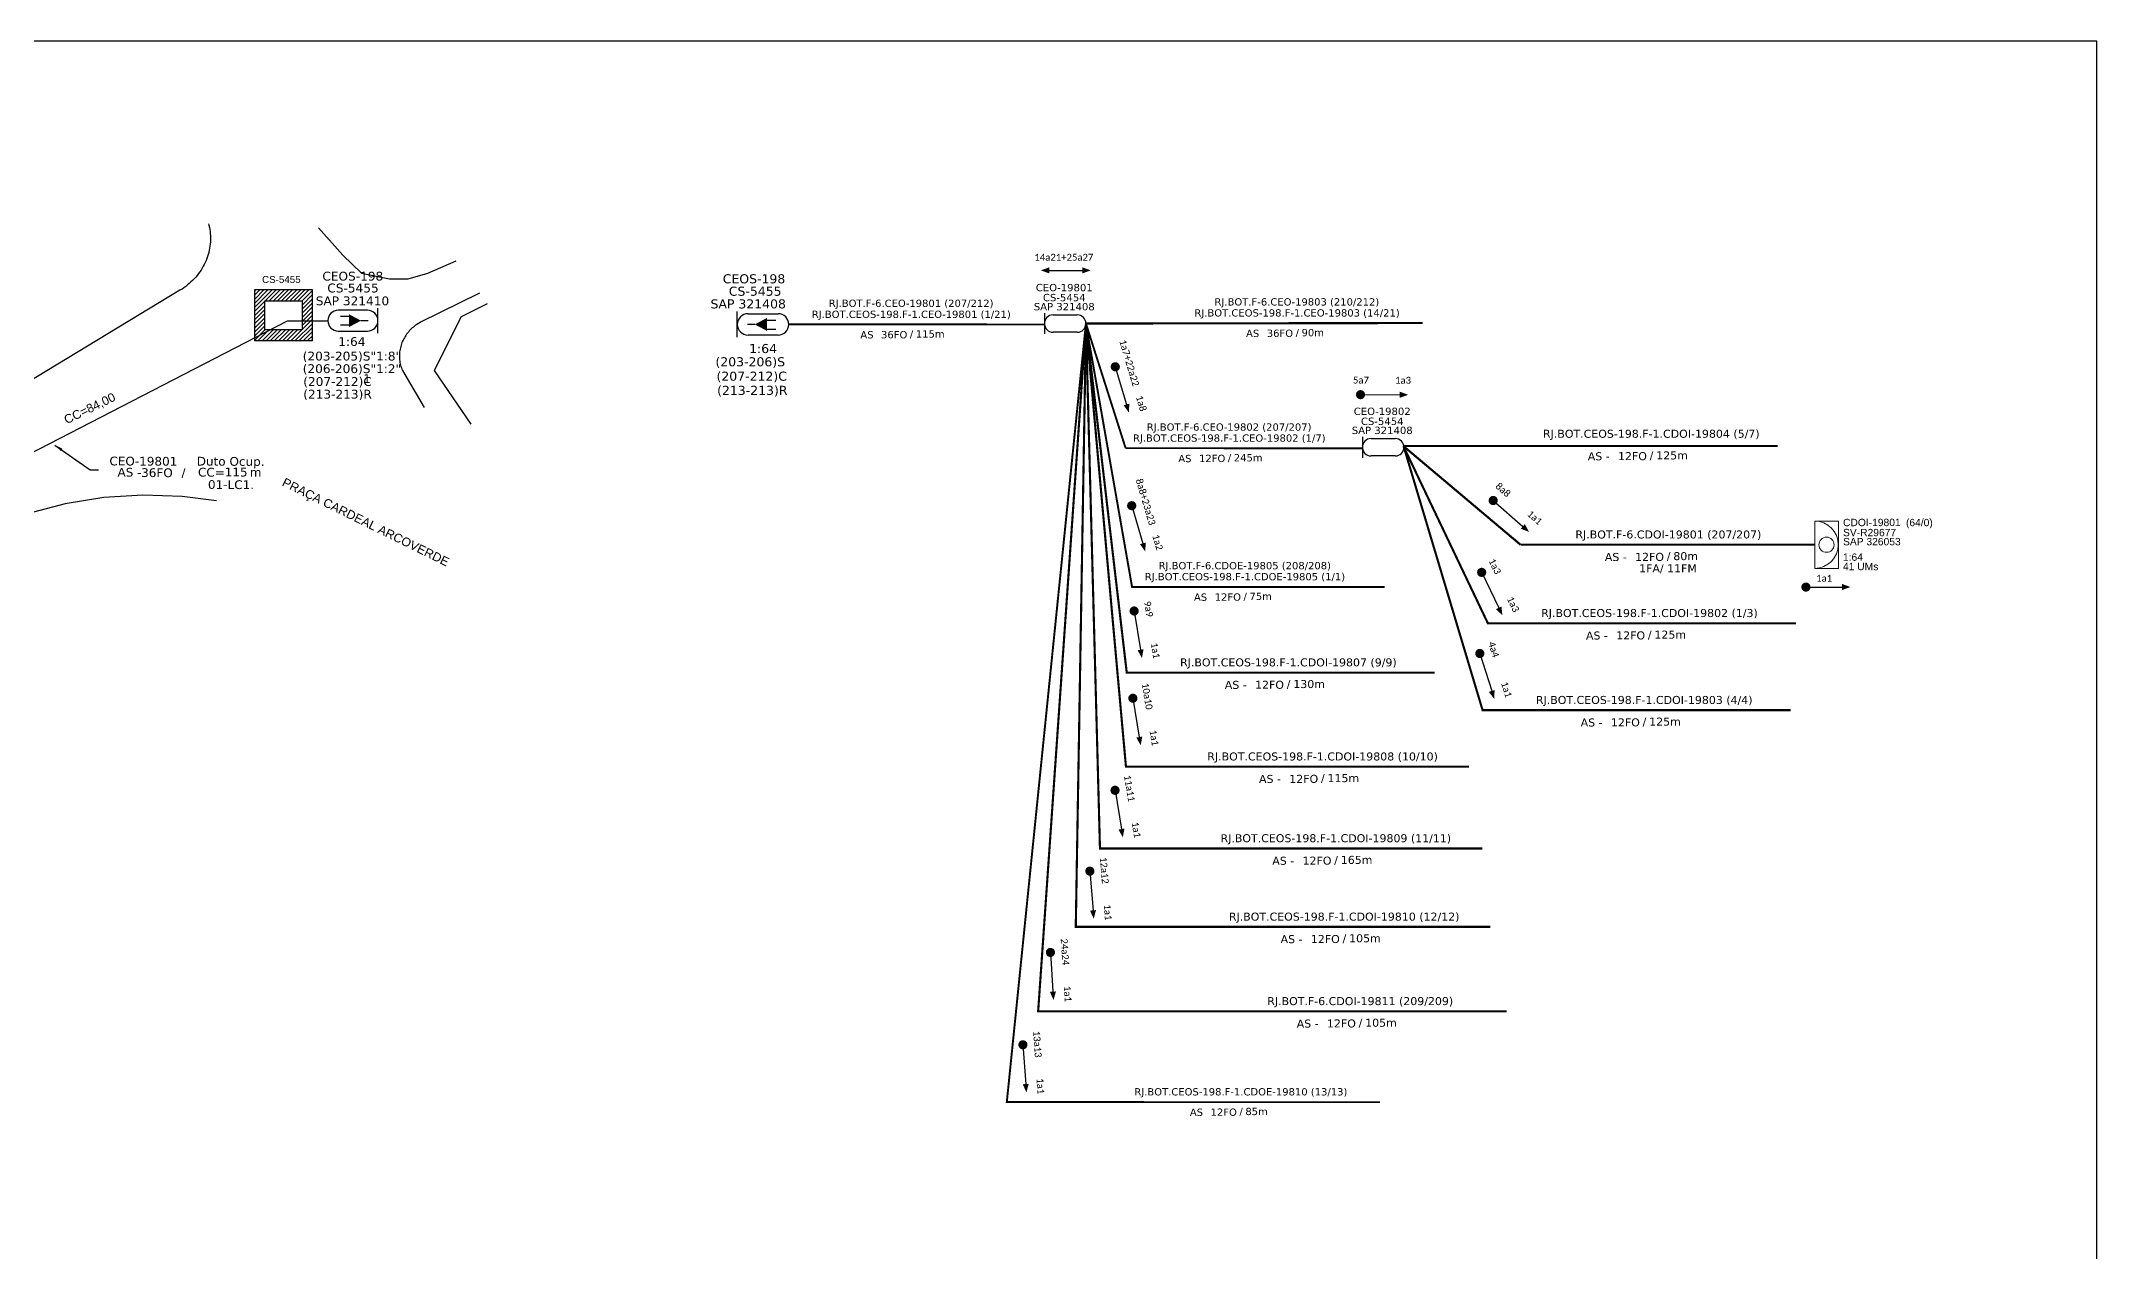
# Model space of a CAD drawing. Extents: x -4 to 837, y 1 to 595.
# Drawn here: x 342.7 to 837.2, y 304 to 595.3 of the extents above; entities that cross this region are included whole.
import ezdxf
from ezdxf.enums import TextEntityAlignment as Align

# ---------------------------------------------------------------- set-up
doc = ezdxf.new("R2010")
doc.units = 0
for name, color, linetype in [('10.0-Cartográfico', 4, 'Continuous'), ('10.1-Caixas Subterrâneas', 5, 'Continuous'), ('10.3-Nome das Ruas', 252, 'Continuous'), ('20.4-CEOS', 1, 'Continuous'), ('20.5-CEO', 1, 'Continuous'), ('CAP a instalar', 1, 'Continuous'), ('CD a instalar', 1, 'Continuous'), ('label_cabos', 7, 'Continuous'), ('SETA', 7, 'Continuous'), ('texto', 255, 'Continuous')]:
    doc.layers.add(name, color=color, linetype=linetype)
doc.layers.add('20.1-CDO_INTERIOR', color=1, linetype='Continuous', lineweight=0)
doc.layers.add('40.1-ETIQUETAS', color=1, linetype='Continuous', lineweight=20)
doc.styles.add('ARIAL', font='arial.ttf')
doc.styles.add('siredit', font='verdana.ttf')
doc.linetypes.add('FENCELINE1', pattern='A,0.25,-0.1,[133,ltypeshp.shx,S=0.1,R=0,X=-0.1,Y=0],-0.1,1', length=1.45)
doc.dimstyles.new('CC', dxfattribs={"dimtxt": 0.8, "dimasz": 2, "dimexe": 0.18, "dimexo": 0.0625, "dimgap": 0.09, "dimtad": 0, "dimdec": 0, "dimrnd": 1, "dimzin": 0, "dimdsep": 46, "dimtxsty": 'siredit', "dimblk": 'NONE', "dimcen": 0, "dimse1": 1, "dimse2": 1, "dimsd1": 1, "dimsd2": 1, "dimclrt": 7, "dimadec": 0, "dimazin": 0, "dimtfac": 1, "dimtdec": 0, "dimtofl": 0, "dimtmove": 0, "dimatfit": 3, "dimfxl": 0, "dimtolj": 1, "dimtzin": 0, "dimarcsym": 0})

# ---------------------------------------------------------------- blocks, each defined once
blk = doc.blocks.new('Inst CB DT OCUP CFOA-SM-AS-80-TS-36')
at = {"layer": 'label_cabos', "color": 0, "style": 'siredit'}
for tag, flags, p in [('ID_ATIVIDADE', 3, (1.31, 2.67)), ('FATOR', 1, (11.56, 2.55))]:
    blk.add_attdef(tag, text='', height=1, rotation=359.69, dxfattribs=dict(at, flags=flags)).set_placement(p, align=Align.MIDDLE_CENTER)
for tag, p in [('TIPO_CABO', (1.76, 0)), ('DESTINO_CABO', (3.13, 1.26)), ('CABO', (4.69, -0.05)), ('/', (7.71, -0.05)), ('LANCE', (10.91, 0)), ('TIPO_CABO', (13.11, 1.24)), ('UND', (15.96, 0)), ('FID', (13.15, -1.41))]:
    blk.add_attdef(tag, text='', height=1, rotation=359.69, dxfattribs=at).set_placement(p, align=Align.MIDDLE_CENTER)
blk.add_attdef('QTDE', (12.43, -0.47), '', height=1, rotation=359.69, dxfattribs=at)
blk = doc.blocks.new('_None')
blk = doc.blocks.new('*U97')
at = {"layer": '20.4-CEOS', "color": 7, "style": 'siredit'}
for tag, p in [('FIBRAS_SPLITTER', (0, 0)), ('FIBRAS_TOP_C', (0, -4.13)), ('RESERVA_FINAIS', (0, -5.46))]:
    blk.add_attdef(tag, p, '', height=1.01, dxfattribs=at)
for tag, p, flags in [('ID_ATIVIDADE', (0, -6.77), 3), ('QTDE', (0, -9.4), 1), ('FATOR', (0, -8.09), 1), ('FID', (0, -10.71), 1)]:
    blk.add_attdef(tag, p, '', height=1.01, dxfattribs=dict(at, flags=flags))
blk = doc.blocks.new('*U98')
at = {"layer": '20.4-CEOS', "color": 7, "style": 'siredit'}
blk.add_attdef('FIBRAS_SPLITTER', (0, 0), '', height=1.01, dxfattribs=at)
for tag, p, flags in [('ID_ATIVIDADE', (0, -1.48), 3), ('FATOR', (0, -2.79), 1), ('QTDE', (0, -4.11), 1), ('FID', (0, -5.42), 1)]:
    blk.add_attdef(tag, p, '', height=1.01, dxfattribs=dict(at, flags=flags))
blk = doc.blocks.new('*X84')
at = {"color": 0, "linetype": 'Continuous'}
for p, q in [((-1.25, 0.34099), (-0.49099, 1.1)), ((-1.25, 0.517767), (-0.667767, 1.1)), ((-1.25, 0.694544), (-0.844544, 1.1)), ((-1.25, 0.87132), (-1.02132, 1.1)), ((-1.25, 1.048097), (-1.198097, 1.1)), ((-0.789214, 0.625), (-0.314214, 1.1)), ((-0.612437, 0.625), (-0.137437, 1.1)), ((-0.43566, 0.625), (0.03934, 1.1)), ((-0.258883, 0.625), (0.216117, 1.1)), ((-0.082107, 0.625), (0.392893, 1.1)), ((0.09467, 0.625), (0.56967, 1.1)), ((0.271447, 0.625), (0.746447, 1.1)), ((0.448223, 0.625), (0.923223, 1.1)), ((0.625, 0.625), (1.1, 1.1)), ((0.801777, 0.625), (1.25, 1.073223)), ((0.8035, 0.449947), (1.25, 0.896447)), ((-1.25, 0.164214), (-0.8035, 0.610714)), ((-1.25, -0.012563), (-0.8035, 0.433937)), ((-1.25, -0.18934), (-0.8035, 0.25716)), ((-1.25, -0.366117), (-0.8035, 0.080383)), ((0.8035, 0.27317), (1.25, 0.71967)), ((0.8035, 0.096393), (1.25, 0.542893)), ((0.8035, -0.080383), (1.25, 0.366117)), ((0.8035, -0.25716), (1.25, 0.18934)), ((0.8035, -0.433937), (1.25, 0.012563)), ((-1.25, -0.542893), (-0.8035, -0.096393)), ((-1.25, -0.71967), (-0.8035, -0.27317)), ((-1.25, -0.896447), (-0.8035, -0.449947)), ((-1.25, -1.073223), (-0.801777, -0.625)), ((-1.1, -1.1), (-0.625, -0.625)), ((-0.923223, -1.1), (-0.448223, -0.625)), ((-0.746447, -1.1), (-0.271447, -0.625)), ((-0.56967, -1.1), (-0.09467, -0.625)), ((-0.392893, -1.1), (0.082107, -0.625)), ((-0.216117, -1.1), (0.258883, -0.625)), ((-0.03934, -1.1), (0.43566, -0.625)), ((0.137437, -1.1), (0.612437, -0.625)), ((0.314214, -1.1), (0.789214, -0.625)), ((0.49099, -1.1), (1.25, -0.34099)), ((0.667767, -1.1), (1.25, -0.517767)), ((0.8035, -0.610714), (1.25, -0.164214)), ((0.844544, -1.1), (1.25, -0.694544)), ((1.02132, -1.1), (1.25, -0.87132)), ((1.198097, -1.1), (1.25, -1.048097))]:
    blk.add_line(p, q, dxfattribs=at)
blk = doc.blocks.new('CEOS_RP_CT_DRT')
at = {"layer": '20.4-CEOS', "color": 0}
for p, q in [((-4.54, 1.19), (-1.19, 1.19)), ((-1.19, -1.19), (-4.54, -1.19))]:
    blk.add_line(p, q, dxfattribs=at)
for points in [[(-5.73, -1.43), (-5.73, 1.44)], [(-3.79, 0), (-4.59, 0)], [(-2.47, 0.48), (-1.45, 0.48)], [(-2.47, -0.52), (-1.45, -0.52)]]:
    blk.add_lwpolyline(points, dxfattribs=at)
blk.add_lwpolyline([(-3.79, 0, 0, 1.47, 0), (-2.41, 0, 1.47, 1.47, 0)], format="xyseb", dxfattribs=at)
for centre, start, end in [((-4.54, 0), 90, 270), ((-1.19, 0), 270, 90)]:
    blk.add_arc(centre, 1.19, start, end, dxfattribs=at)
at = {"layer": '20.4-CEOS', "color": 7, "style": 'siredit'}
for tag, p in [('Nº_DA_CEOS', (-2.86, 5.6)), ('LOCAL', (-2.86, 4.24)), ('SAP', (-2.86, 2.78)), ('RACIO_SPLITAGEM', (-2.86, -1.88)), ('FIBRAS_SPLITTER', (-2.86, -3.58)), ('RESERVA_FINAIS', (-2.86, -6.39)), ('FIBRAS_TOP_C', (-2.86, -5.08))]:
    blk.add_attdef(tag, text='', height=1.01, dxfattribs=at).set_placement(p, align=Align.TOP_CENTER)
blk = doc.blocks.new('SETA1')
at = {"const_width": 1.1}
blk.add_lwpolyline([(-5.28, 0, 1), (-4.18, 0, 1)], format="xyb", close=True, dxfattribs=at)
at = {"layer": 'SETA'}
blk.add_lwpolyline([(-4.73, 0), (4.73, 0)], dxfattribs=at)
blk.add_solid([(4.73, 0.73), (6.74, 0), (4.73, -0.73)], dxfattribs=at)
blk = doc.blocks.new('ETIQUETA_RS5F')
at = {"layer": '40.1-ETIQUETAS', "color": 0, "style": 'siredit'}
blk.add_text('/', height=1.5, dxfattribs=at).set_placement((1.58, -1.95), align=Align.MIDDLE_RIGHT)
for tag, p in [('ETIQUETA_R_PRIMARIA', (1.21, 4.1)), ('ETIQUETA_R_SECUNDARIA', (1.21, 2.1)), ('F_ATIVAS/F_MORTAS', (1.14, -4.24))]:
    blk.add_attdef(tag, text='', height=1.5, dxfattribs=at).set_placement(p, align=Align.MIDDLE_CENTER)
for tag, p in [('TIPO_CABO', (-6.58, -2.12)), ('CAP_CABO', (0.4, -2.09))]:
    blk.add_attdef(tag, text='', height=1.5, dxfattribs=at).set_placement(p, align=Align.MIDDLE_RIGHT)
blk.add_attdef('METROS', text='', height=1.5, dxfattribs=at).set_placement((2.14, -1.95), align=Align.MIDDLE_LEFT)
for tag, p in [('FUSÃO_1', (0.85, -8.39)), ('FUSÃO_2', (0.85, -10.6)), ('FUSÃO_3', (0.85, -12.93)), ('FUSÃO_4', (0.85, -15.14)), ('FUSÃO_5', (0.85, -17.16))]:
    blk.add_attdef(tag, text='', height=1.5, dxfattribs=at).set_placement(p, align=Align.CENTER)

msp = doc.modelspace()

# ---------------------------------------------------------------- linework, layer by layer
for p, q in [((837.17, 595.26), (-3.83, 595.26)), ((837.17, 1.26), (837.17, 595.26))]:
    msp.add_line(p, q)
at = {"color": 0, "linetype": 'Continuous'}
msp.add_line((396.52, 532.75, 0.42), (396.52, 532.75, 0.42), dxfattribs=at)
at = {"const_width": 1.1}
msp.add_lwpolyline([(766.64, 463.92, 1), (767.74, 463.92, 1)], format="xyb", close=True, dxfattribs=at)
at = {"layer": '10.0-Cartográfico'}
for points in [[(382.99, 551.29), (383.07, 550.96), (383.18, 550.46), (383.27, 549.96), (383.34, 549.46), (383.4, 548.96), (383.43, 548.45), (383.45, 547.95), (383.44, 547.44), (383.42, 546.94), (383.38, 546.43), (383.32, 545.93), (383.24, 545.42), (383.14, 544.93), (383.03, 544.43), (382.89, 543.94), (382.74, 543.45), (382.57, 542.96), (382.38, 542.48), (382.17, 542.01), (381.95, 541.54), (381.7, 541.08), (381.44, 540.63), (381.17, 540.18), (380.87, 539.74), (380.56, 539.32), (380.23, 538.9), (379.89, 538.49), (379.53, 538.09), (379.15, 537.7), (378.76, 537.32), (378.36, 536.96), (377.94, 536.6), (377.51, 536.26), (377.06, 535.94), (376.6, 535.62), (376.1, 535.31), (316.92, 499.5)], [(409.44, 550.33), (415.28, 543.73), (419.81, 539.43), (426.54, 538.06), (431.01, 538.11), (435.69, 539.41), (442.53, 542.43)], [(448.17, 534.6), (433.95, 527.61), (433.65, 527.44), (433.35, 527.27), (433.06, 527.08), (432.78, 526.89), (432.51, 526.68), (432.24, 526.47), (431.98, 526.25), (431.74, 526.02), (431.49, 525.78), (431.26, 525.53), (431.04, 525.28), (430.83, 525.02), (430.63, 524.76), (430.44, 524.48), (430.25, 524.21), (430.08, 523.92), (429.92, 523.63), (429.77, 523.34), (429.63, 523.04), (429.51, 522.74), (429.39, 522.43), (429.29, 522.12), (429.2, 521.8), (429.12, 521.49), (429.05, 521.17), (428.99, 520.85), (428.95, 520.52), (428.92, 520.2), (428.9, 519.87), (428.89, 519.55), (428.89, 519.22), (428.91, 518.9), (428.94, 518.57), (428.98, 518.25), (429.03, 517.93), (429.1, 517.61), (429.18, 517.29), (429.27, 516.98), (429.37, 516.67), (429.48, 516.36), (429.61, 516.05)], [(450, 532.06), (443.72, 528.95), (437.22, 516.03), (446.03, 503.13)], [(429.61, 516.05), (434.85, 507.11)], [(384.88, 484.68), (376.62, 485.74), (367.17, 486.05), (357.76, 485.45), (348.46, 483.92), (339.38, 481.52)]]:
    msp.add_lwpolyline(points, dxfattribs=at)
at = {"layer": '10.1-Caixas Subterrâneas', "color": 30}
for p, q in [((394.02, 535.41, 0.42), (394.02, 523.12, 0.42)), ((407.98, 535.41, 0.42), (394.02, 535.41, 0.42)), ((407.98, 523.12, 0.42), (407.98, 535.41, 0.42)), ((396.52, 525.78, 0.42), (396.52, 532.75, 0.42)), ((396.52, 532.75, 0.42), (405.49, 532.75, 0.42)), ((405.49, 532.75, 0.42), (405.49, 525.78, 0.42)), ((405.49, 525.78, 0.42), (396.52, 525.78, 0.42)), ((407.98, 523.12, 0.42), (394.02, 523.12, 0.42))]:
    msp.add_line(p, q, dxfattribs=at)
at = {"layer": '20.1-CDO_INTERIOR', "lineweight": 18}
msp.add_lwpolyline([(774.99, 468.43), (774.99, 479.8), (769.3, 479.8), (769.3, 468.43)], close=True, dxfattribs=at)
msp.add_circle((772.15, 474.11), 1.82, dxfattribs=at)
msp.add_arc((769.3, 474.11), 5.68, 270, 90, dxfattribs=at)
at = {"layer": '20.4-CEOS', "color": 7}
for p, q in [((421.22, 530.52), (414.19, 530.52)), ((414.19, 525.5), (421.22, 525.5))]:
    msp.add_line(p, q, dxfattribs=at)
msp.add_lwpolyline([(419.65, 528.01, 0, 3.1, 0), (416.74, 528.01, 3.1, 3.1, 0)], format="xyseb", dxfattribs=at)
for points in [[(423.73, 524.98), (423.73, 531.03)], [(416.87, 529), (414.74, 529)], [(416.87, 526.92), (414.74, 526.92)], [(419.65, 528.01), (421.34, 528.01)]]:
    msp.add_lwpolyline(points, dxfattribs=at)
for centre, start, end in [((414.19, 528.01), 90, 270), ((421.22, 528.01), 270, 90)]:
    msp.add_arc(centre, 2.51, start, end, dxfattribs=at)
at = {"layer": '20.5-CEO', "color": 7}
for p, q in [((586.1, 529.4), (591.93, 529.4)), ((591.93, 525.24), (586.1, 525.24))]:
    msp.add_line(p, q, dxfattribs=at)
at = {"layer": '20.5-CEO', "color": 5}
for p, q in [((662.58, 499.64), (668.42, 499.64)), ((668.42, 495.48), (662.58, 495.48))]:
    msp.add_line(p, q, dxfattribs=at)
at = {"layer": '20.5-CEO', "color": 7}
msp.add_lwpolyline([(584.01, 529.83), (584.01, 524.81)], dxfattribs=at)
at = {"layer": '20.5-CEO', "color": 5}
msp.add_lwpolyline([(660.5, 500.07), (660.5, 495.05)], dxfattribs=at)
at = {"layer": '20.5-CEO', "color": 7}
for centre, start, end in [((586.1, 527.32), 90, 270), ((591.93, 527.32), 270, 90)]:
    msp.add_arc(centre, 2.08, start, end, dxfattribs=at)
at = {"layer": '20.5-CEO', "color": 5}
for centre, start, end in [((662.58, 497.56), 90, 270), ((668.42, 497.56), 270, 90)]:
    msp.add_arc(centre, 2.08, start, end, dxfattribs=at)
at = {"layer": 'CAP a instalar', "color": 7, "ltscale": 5}
for p, q in [((305.59, 478.29), (401.95, 527.98)), ((401.95, 527.98), (411.68, 528))]:
    msp.add_line(p, q, dxfattribs=at)
at = {"layer": 'CAP a instalar', "color": 7, "linetype": 'FENCELINE1', "ltscale": 7, "const_width": 0.467}
for points in [[(522.55, 527.11), (584.03, 527.09)], [(594.01, 527.32), (574.98, 340.03), (664.73, 340.01)], [(594.01, 527.32), (603.56, 497.34)], [(594.02, 527.23), (605.11, 463.95), (665.83, 463.93)], [(603.56, 497.34), (660.51, 497.32)]]:
    msp.add_lwpolyline(points, dxfattribs=at)
at = {"layer": 'CD a instalar', "color": 7, "linetype": 'FENCELINE1', "ltscale": 7}
msp.add_lwpolyline([(594.02, 527.2, 0.513, 0.513, 0), (582.52, 361.86, 0.513, 0.513, 0), (695.19, 361.87, 0.513, 0.513, 0)], format="xyseb", dxfattribs=at)
at = {"layer": 'CD a instalar', "color": 8, "linetype": 'FENCELINE1', "ltscale": 7}
for points in [[(594.02, 527.2, 0.513, 0.513, 0), (591.57, 382.18, 0.513, 0.513, 0), (691.32, 382.18, 0.513, 0.513, 0)], [(594.01, 527.32, 0.513, 0.513, 0), (603.83, 443.34, 0.513, 0.513, 0), (677.91, 443.35, 0.513, 0.513, 0)], [(594.01, 527.32, 0.513, 0.513, 0), (603.64, 420.71, 0.513, 0.513, 0), (686.13, 420.72, 0.513, 0.513, 0)], [(594.01, 527.32, 0.513, 0.513, 0), (597.39, 401.04, 0.513, 0.513, 0), (689.32, 401.04, 0.513, 0.513, 0)], [(670.36, 497.85, 0.513, 0.513, 0), (690.69, 455.21, 0.513, 0.513, 0), (764.76, 455.22, 0.513, 0.513, 0)], [(670.4, 497.86, 0.513, 0.513, 0), (689.42, 434.3, 0.513, 0.513, 0), (763.5, 434.3, 0.513, 0.513, 0)]]:
    msp.add_lwpolyline(points, format="xyseb", dxfattribs=at)
at = {"layer": 'CD a instalar', "color": 7, "linetype": 'FENCELINE1', "ltscale": 7, "const_width": 0.513}
msp.add_lwpolyline([(594.01, 527.32), (675, 527.44)], dxfattribs=at)
at = {"layer": 'CD a instalar', "linetype": 'FENCELINE1', "ltscale": 7, "const_width": 0.513}
for points in [[(698.54, 474.11), (670.36, 497.85)], [(698.54, 474.11), (769.3, 474.11)]]:
    msp.add_lwpolyline(points, dxfattribs=at)
at = {"layer": 'CD a instalar', "color": 8, "linetype": 'FENCELINE1', "ltscale": 7, "const_width": 0.513}
msp.add_lwpolyline([(670.4, 497.86), (760.42, 497.86)], dxfattribs=at)
at = {"layer": 'SETA'}
for points in [[(584.44, 540.09), (593.89, 540.09)], [(767.19, 463.92), (776.64, 463.92)]]:
    msp.add_lwpolyline(points, dxfattribs=at)
for points in [[(585.2, 540.84), (583.18, 540.1), (585.2, 539.37)], [(593.14, 540.84), (595.15, 540.1), (593.14, 539.37)], [(775.88, 464.67), (777.9, 463.94), (775.88, 463.21)]]:
    msp.add_solid(points, dxfattribs=at)

# ---------------------------------------------------------------- block references
at = {"layer": '10.1-Caixas Subterrâneas', "color": 30, "xscale": 5.582516547890439, "yscale": 5.582516547890439, "zscale": 11.16503309578088, "rotation": 180.000000000063}
msp.add_blockref('*X84', (401, 529.26, 0.42), dxfattribs=at)
at = {"layer": '20.4-CEOS', "color": 7}
ref = msp.add_blockref('CEOS_RP_CT_DRT', (522.55, 527.11), dxfattribs=dict(at, xscale=2.161665797233582, yscale=2.161665797233582, zscale=2.161665791999999))
ref.add_attrib('Nº_DA_CEOS', 'CEOS-198', dxfattribs={"color": 7, "height": 2.183, "style": 'siredit'}).set_placement((514.18, 539.17), align=Align.TOP_CENTER)
ref.add_attrib('LOCAL', 'CS-5455', dxfattribs={"color": 7, "height": 2.183, "style": 'siredit'}).set_placement((514.46, 536.19), align=Align.TOP_CENTER)
ref.add_attrib('SAP', '   SAP 321408', dxfattribs={"color": 7, "height": 2.1826, "style": 'siredit'}).set_placement((511.36, 533.14), align=Align.TOP_CENTER)
ref.add_attrib('RACIO_SPLITAGEM', '1:64', dxfattribs={"color": 7, "height": 2.183, "style": 'siredit'}).set_placement((516.36, 522.4), align=Align.TOP_CENTER)
ref.add_attrib('FIBRAS_SPLITTER', '    (203-206)S', dxfattribs={"color": 7, "height": 2.1826, "style": 'siredit'}).set_placement((511.37, 519.21), align=Align.TOP_CENTER)
ref.add_attrib('FIBRAS_TOP_C', '   (207-212)C', dxfattribs={"color": 7, "height": 2.1826, "style": 'siredit'}).set_placement((512.2, 515.75), align=Align.TOP_CENTER)
ref.add_attrib('RESERVA_FINAIS', '   (213-213)R', dxfattribs={"color": 7, "height": 2.1826, "style": 'siredit'}).set_placement((512.34, 512.34), align=Align.TOP_CENTER)
at = {"layer": '20.4-CEOS', "color": 0, "lineweight": 0}
ref = msp.add_blockref('*U97', (426.78, 518.43), dxfattribs=dict(at, xscale=-2.10435306654141, yscale=2.10435306654141, zscale=2.10435306654141))
ref.add_attrib('FIBRAS_SPLITTER', '(203-205)S"1:8"', (405.63, 518.43), dxfattribs={"color": 7, "height": 2.1247, "style": 'siredit'})
ref.add_attrib('FIBRAS_TOP_C', '(207-212)C', (405.76, 512.31), dxfattribs={"color": 7, "height": 2.125, "style": 'siredit'})
ref.add_attrib('RESERVA_FINAIS', '(213-213)R', (405.76, 509.27), dxfattribs={"color": 7, "height": 2.125, "style": 'siredit'})
ref = msp.add_blockref('*U98', (426.78, 515.4), dxfattribs=dict(at, xscale=-2.10435306654141, yscale=2.10435306654141, zscale=2.10435306654141))
ref.add_attrib('FIBRAS_SPLITTER', '(206-206)S"1:2"', (405.63, 515.4), dxfattribs={"color": 7, "height": 2.1247, "style": 'siredit'})
at = {"layer": '40.1-ETIQUETAS', "color": 7}
ref = msp.add_blockref('ETIQUETA_RS5F', (550.63, 527.09), dxfattribs=dict(at, xscale=1.166399984999771, yscale=1.166399984999771, zscale=1.166399984999771))
ref.add_attrib('ETIQUETA_R_PRIMARIA', 'RJ.BOT.F-6.CEO-19801 (207/212)', dxfattribs={"color": 0, "height": 1.7496, "style": 'siredit'}).set_placement((551.97, 532.19), align=Align.MIDDLE_CENTER)
ref.add_attrib('ETIQUETA_R_SECUNDARIA', 'RJ.BOT.CEOS-198.F-1.CEO-19801 (1/21)', dxfattribs={"color": 0, "height": 1.7496, "style": 'siredit'}).set_placement((552.01, 529.54), align=Align.MIDDLE_CENTER)
ref.add_attrib('TIPO_CABO', 'AS', dxfattribs={"color": 0, "height": 1.75, "style": 'siredit'}).set_placement((542.92, 524.62), align=Align.MIDDLE_RIGHT)
ref.add_attrib('CAP_CABO', '36FO', dxfattribs={"color": 0, "height": 1.75, "style": 'siredit'}).set_placement((551.06, 524.64), align=Align.MIDDLE_RIGHT)
ref.add_attrib('METROS', '115m', dxfattribs={"color": 0, "height": 1.75, "style": 'siredit'}).set_placement((553.1, 524.81), align=Align.MIDDLE_LEFT)
ref = msp.add_blockref('ETIQUETA_RS5F', (643.41, 527.42), dxfattribs=dict(at, xscale=1.166399984999771, yscale=1.166399984999771, zscale=1.166399984999771))
ref.add_attrib('ETIQUETA_R_PRIMARIA', 'RJ.BOT.F-6.CEO-19803 (210/212)', dxfattribs={"color": 0, "height": 1.7496, "style": 'siredit'}).set_placement((644.75, 532.53), align=Align.MIDDLE_CENTER)
ref.add_attrib('ETIQUETA_R_SECUNDARIA', 'RJ.BOT.CEOS-198.F-1.CEO-19803 (14/21)', dxfattribs={"color": 0, "height": 1.7496, "style": 'siredit'}).set_placement((644.79, 529.88), align=Align.MIDDLE_CENTER)
ref.add_attrib('TIPO_CABO', 'AS', dxfattribs={"color": 0, "height": 1.75, "style": 'siredit'}).set_placement((635.69, 524.95), align=Align.MIDDLE_RIGHT)
ref.add_attrib('CAP_CABO', '36FO', dxfattribs={"color": 0, "height": 1.75, "style": 'siredit'}).set_placement((643.84, 524.98), align=Align.MIDDLE_RIGHT)
ref.add_attrib('METROS', '90m', dxfattribs={"color": 0, "height": 1.75, "style": 'siredit'}).set_placement((645.87, 525.14), align=Align.MIDDLE_LEFT)
ref = msp.add_blockref('ETIQUETA_RS5F', (627.11, 497.32), dxfattribs=dict(at, xscale=1.166399984999771, yscale=1.166399984999771, zscale=1.166399984999771))
ref.add_attrib('ETIQUETA_R_PRIMARIA', 'RJ.BOT.F-6.CEO-19802 (207/207)', dxfattribs={"color": 0, "height": 1.7496, "style": 'siredit'}).set_placement((628.45, 502.42), align=Align.MIDDLE_CENTER)
ref.add_attrib('ETIQUETA_R_SECUNDARIA', 'RJ.BOT.CEOS-198.F-1.CEO-19802 (1/7)', dxfattribs={"color": 0, "height": 1.7496, "style": 'siredit'}).set_placement((628.49, 499.77), align=Align.MIDDLE_CENTER)
ref.add_attrib('TIPO_CABO', 'AS', dxfattribs={"color": 0, "height": 1.75, "style": 'siredit'}).set_placement((619.4, 494.85), align=Align.MIDDLE_RIGHT)
ref.add_attrib('CAP_CABO', '12FO', dxfattribs={"color": 0, "height": 1.75, "style": 'siredit'}).set_placement((627.54, 494.88), align=Align.MIDDLE_RIGHT)
ref.add_attrib('METROS', '245m', dxfattribs={"color": 0, "height": 1.75, "style": 'siredit'}).set_placement((629.58, 495.04), align=Align.MIDDLE_LEFT)
ref = msp.add_blockref('ETIQUETA_RS5F', (630.88, 463.97), dxfattribs=dict(at, xscale=1.16639998500068, yscale=1.16639998500068, zscale=1.16639998500068))
ref.add_attrib('ETIQUETA_R_PRIMARIA', 'RJ.BOT.F-6.CDOE-19805 (208/208)', dxfattribs={"color": 0, "height": 1.7496, "style": 'siredit'}).set_placement((632.22, 469.08), align=Align.MIDDLE_CENTER)
ref.add_attrib('ETIQUETA_R_SECUNDARIA', 'RJ.BOT.CEOS-198.F-1.CDOE-19805 (1/1)', dxfattribs={"color": 0, "height": 1.7496, "style": 'siredit'}).set_placement((632.26, 466.43), align=Align.MIDDLE_CENTER)
ref.add_attrib('TIPO_CABO', 'AS', dxfattribs={"color": 0, "height": 1.75, "style": 'siredit'}).set_placement((623.16, 461.51), align=Align.MIDDLE_RIGHT)
ref.add_attrib('CAP_CABO', '12FO', dxfattribs={"color": 0, "height": 1.75, "style": 'siredit'}).set_placement((631.31, 461.53), align=Align.MIDDLE_RIGHT)
ref.add_attrib('METROS', '75m', dxfattribs={"color": 0, "height": 1.75, "style": 'siredit'}).set_placement((633.34, 461.7), align=Align.MIDDLE_LEFT)
ref = msp.add_blockref('ETIQUETA_RS5F', (629.89, 340.06), dxfattribs=dict(at, xscale=1.16639998500068, yscale=1.16639998500068, zscale=1.16639998500068))
ref.add_attrib('ETIQUETA_R_SECUNDARIA', 'RJ.BOT.CEOS-198.F-1.CDOE-19810 (13/13)', dxfattribs={"color": 0, "height": 1.7496, "style": 'siredit'}).set_placement((631.27, 342.51), align=Align.MIDDLE_CENTER)
ref.add_attrib('TIPO_CABO', 'AS', dxfattribs={"color": 0, "height": 1.75, "style": 'siredit'}).set_placement((622.18, 337.59), align=Align.MIDDLE_RIGHT)
ref.add_attrib('CAP_CABO', '12FO', dxfattribs={"color": 0, "height": 1.75, "style": 'siredit'}).set_placement((630.32, 337.61), align=Align.MIDDLE_RIGHT)
ref.add_attrib('METROS', '85m', dxfattribs={"color": 0, "height": 1.75, "style": 'siredit'}).set_placement((632.36, 337.78), align=Align.MIDDLE_LEFT)
at = {"layer": 'CD a instalar', "color": 8}
ref = msp.add_blockref('ETIQUETA_RS5F', (728.47, 498.11), dxfattribs=dict(at, xscale=1.283039985050891, yscale=1.283039985050891, zscale=1.283039985050891))
ref.add_attrib('ETIQUETA_R_PRIMARIA', 'RJ.BOT.CEOS-198.F-1.CDOI-19804 (5/7)', dxfattribs={"layer": '40.1-ETIQUETAS', "color": 0, "height": 1.9246, "style": 'siredit'}).set_placement((729.99, 500.81), align=Align.MIDDLE_CENTER)
ref.add_attrib('TIPO_CABO', 'AS -', dxfattribs={"layer": '40.1-ETIQUETAS', "color": 0, "height": 1.925, "style": 'siredit'}).set_placement((719.99, 495.39), align=Align.MIDDLE_RIGHT)
ref.add_attrib('CAP_CABO', '12FO', dxfattribs={"layer": '40.1-ETIQUETAS', "color": 0, "height": 1.925, "style": 'siredit'}).set_placement((728.94, 495.42), align=Align.MIDDLE_RIGHT)
ref.add_attrib('METROS', '125m', dxfattribs={"layer": '40.1-ETIQUETAS', "color": 0, "height": 1.925, "style": 'siredit'}).set_placement((731.18, 495.6), align=Align.MIDDLE_LEFT)
at = {"layer": 'CD a instalar'}
ref = msp.add_blockref('ETIQUETA_RS5F', (732.58, 473.88), dxfattribs=dict(at, xscale=1.283039985050891, yscale=1.283039985050891, zscale=1.283039985050891))
ref.add_attrib('ETIQUETA_R_PRIMARIA', 'RJ.BOT.F-6.CDOI-19801 (207/207)', dxfattribs={"layer": '40.1-ETIQUETAS', "color": 0, "height": 1.9246, "style": 'siredit'}).set_placement((734.1, 476.58), align=Align.MIDDLE_CENTER)
ref.add_attrib('TIPO_CABO', 'AS -', dxfattribs={"layer": '40.1-ETIQUETAS', "color": 0, "height": 1.925, "style": 'siredit'}).set_placement((724.09, 471.17), align=Align.MIDDLE_RIGHT)
ref.add_attrib('CAP_CABO', '12FO', dxfattribs={"layer": '40.1-ETIQUETAS', "color": 0, "height": 1.925, "style": 'siredit'}).set_placement((733.05, 471.19), align=Align.MIDDLE_RIGHT)
ref.add_attrib('METROS', '80m', dxfattribs={"layer": '40.1-ETIQUETAS', "color": 0, "height": 1.925, "style": 'siredit'}).set_placement((735.29, 471.37), align=Align.MIDDLE_LEFT)
ref.add_attrib('F_ATIVAS/F_MORTAS', '1FA/ 11FM', dxfattribs={"layer": '40.1-ETIQUETAS', "color": 0, "height": 1.925, "style": 'siredit'}).set_placement((734.01, 468.43), align=Align.MIDDLE_CENTER)
at = {"layer": 'CD a instalar', "color": 8}
ref = msp.add_blockref('ETIQUETA_RS5F', (728.04, 454.98), dxfattribs=dict(at, xscale=1.283039985050891, yscale=1.283039985050891, zscale=1.283039985050891))
ref.add_attrib('ETIQUETA_R_PRIMARIA', 'RJ.BOT.CEOS-198.F-1.CDOI-19802 (1/3)', dxfattribs={"layer": '40.1-ETIQUETAS', "color": 0, "height": 1.9246, "style": 'siredit'}).set_placement((729.55, 457.68), align=Align.MIDDLE_CENTER)
ref.add_attrib('TIPO_CABO', 'AS -', dxfattribs={"layer": '40.1-ETIQUETAS', "color": 0, "height": 1.925, "style": 'siredit'}).set_placement((719.55, 452.27), align=Align.MIDDLE_RIGHT)
ref.add_attrib('CAP_CABO', '12FO', dxfattribs={"layer": '40.1-ETIQUETAS', "color": 0, "height": 1.925, "style": 'siredit'}).set_placement((728.51, 452.3), align=Align.MIDDLE_RIGHT)
ref.add_attrib('METROS', '125m', dxfattribs={"layer": '40.1-ETIQUETAS', "color": 0, "height": 1.925, "style": 'siredit'}).set_placement((730.74, 452.48), align=Align.MIDDLE_LEFT)
ref = msp.add_blockref('ETIQUETA_RS5F', (641.18, 443.11), dxfattribs=dict(at, xscale=1.283039985050891, yscale=1.283039985050891, zscale=1.283039985050891))
ref.add_attrib('ETIQUETA_R_PRIMARIA', 'RJ.BOT.CEOS-198.F-1.CDOI-19807 (9/9)', dxfattribs={"layer": '40.1-ETIQUETAS', "color": 0, "height": 1.9246, "style": 'siredit'}).set_placement((642.7, 445.81), align=Align.MIDDLE_CENTER)
ref.add_attrib('TIPO_CABO', 'AS -', dxfattribs={"layer": '40.1-ETIQUETAS', "color": 0, "height": 1.925, "style": 'siredit'}).set_placement((632.69, 440.4), align=Align.MIDDLE_RIGHT)
ref.add_attrib('CAP_CABO', '12FO', dxfattribs={"layer": '40.1-ETIQUETAS', "color": 0, "height": 1.925, "style": 'siredit'}).set_placement((641.65, 440.43), align=Align.MIDDLE_RIGHT)
ref.add_attrib('METROS', '130m', dxfattribs={"layer": '40.1-ETIQUETAS', "color": 0, "height": 1.925, "style": 'siredit'}).set_placement((643.89, 440.6), align=Align.MIDDLE_LEFT)
ref = msp.add_blockref('ETIQUETA_RS5F', (726.77, 434.07), dxfattribs=dict(at, xscale=1.283039985050891, yscale=1.283039985050891, zscale=1.283039985050891))
ref.add_attrib('ETIQUETA_R_PRIMARIA', 'RJ.BOT.CEOS-198.F-1.CDOI-19803 (4/4)', dxfattribs={"layer": '40.1-ETIQUETAS', "color": 0, "height": 1.9246, "style": 'siredit'}).set_placement((728.29, 436.77), align=Align.MIDDLE_CENTER)
ref.add_attrib('TIPO_CABO', 'AS -', dxfattribs={"layer": '40.1-ETIQUETAS', "color": 0, "height": 1.925, "style": 'siredit'}).set_placement((718.28, 431.35), align=Align.MIDDLE_RIGHT)
ref.add_attrib('CAP_CABO', '12FO', dxfattribs={"layer": '40.1-ETIQUETAS', "color": 0, "height": 1.925, "style": 'siredit'}).set_placement((727.24, 431.38), align=Align.MIDDLE_RIGHT)
ref.add_attrib('METROS', '125m', dxfattribs={"layer": '40.1-ETIQUETAS', "color": 0, "height": 1.925, "style": 'siredit'}).set_placement((729.48, 431.56), align=Align.MIDDLE_LEFT)
ref = msp.add_blockref('ETIQUETA_RS5F', (649.41, 420.48), dxfattribs=dict(at, xscale=1.283039985050891, yscale=1.283039985050891, zscale=1.283039985050891))
ref.add_attrib('ETIQUETA_R_PRIMARIA', 'RJ.BOT.CEOS-198.F-1.CDOI-19808 (10/10)', dxfattribs={"layer": '40.1-ETIQUETAS', "color": 0, "height": 1.9246, "style": 'siredit'}).set_placement((650.93, 423.18), align=Align.MIDDLE_CENTER)
ref.add_attrib('TIPO_CABO', 'AS -', dxfattribs={"layer": '40.1-ETIQUETAS', "color": 0, "height": 1.925, "style": 'siredit'}).set_placement((640.92, 417.77), align=Align.MIDDLE_RIGHT)
ref.add_attrib('CAP_CABO', '12FO', dxfattribs={"layer": '40.1-ETIQUETAS', "color": 0, "height": 1.925, "style": 'siredit'}).set_placement((649.88, 417.79), align=Align.MIDDLE_RIGHT)
ref.add_attrib('METROS', '115m', dxfattribs={"layer": '40.1-ETIQUETAS', "color": 0, "height": 1.925, "style": 'siredit'}).set_placement((652.12, 417.97), align=Align.MIDDLE_LEFT)
ref = msp.add_blockref('ETIQUETA_RS5F', (652.6, 400.81), dxfattribs=dict(at, xscale=1.283039985050891, yscale=1.283039985050891, zscale=1.283039985050891))
ref.add_attrib('ETIQUETA_R_PRIMARIA', 'RJ.BOT.CEOS-198.F-1.CDOI-19809 (11/11)', dxfattribs={"layer": '40.1-ETIQUETAS', "color": 0, "height": 1.9246, "style": 'siredit'}).set_placement((654.11, 403.51), align=Align.MIDDLE_CENTER)
ref.add_attrib('TIPO_CABO', 'AS -', dxfattribs={"layer": '40.1-ETIQUETAS', "color": 0, "height": 1.925, "style": 'siredit'}).set_placement((644.11, 398.09), align=Align.MIDDLE_RIGHT)
ref.add_attrib('CAP_CABO', '12FO', dxfattribs={"layer": '40.1-ETIQUETAS', "color": 0, "height": 1.925, "style": 'siredit'}).set_placement((653.07, 398.12), align=Align.MIDDLE_RIGHT)
ref.add_attrib('METROS', '165m', dxfattribs={"layer": '40.1-ETIQUETAS', "color": 0, "height": 1.925, "style": 'siredit'}).set_placement((655.31, 398.3), align=Align.MIDDLE_LEFT)
ref = msp.add_blockref('ETIQUETA_RS5F', (654.6, 381.95), dxfattribs=dict(at, xscale=1.283039985050891, yscale=1.283039985050891, zscale=1.283039985050891))
ref.add_attrib('ETIQUETA_R_PRIMARIA', 'RJ.BOT.CEOS-198.F-1.CDOI-19810 (12/12)', dxfattribs={"layer": '40.1-ETIQUETAS', "color": 0, "height": 1.9246, "style": 'siredit'}).set_placement((656.12, 384.65), align=Align.MIDDLE_CENTER)
ref.add_attrib('TIPO_CABO', 'AS -', dxfattribs={"layer": '40.1-ETIQUETAS', "color": 0, "height": 1.925, "style": 'siredit'}).set_placement((646.11, 379.23), align=Align.MIDDLE_RIGHT)
ref.add_attrib('CAP_CABO', '12FO', dxfattribs={"layer": '40.1-ETIQUETAS', "color": 0, "height": 1.925, "style": 'siredit'}).set_placement((655.07, 379.26), align=Align.MIDDLE_RIGHT)
ref.add_attrib('METROS', '105m', dxfattribs={"layer": '40.1-ETIQUETAS', "color": 0, "height": 1.925, "style": 'siredit'}).set_placement((657.31, 379.44), align=Align.MIDDLE_LEFT)
at = {"layer": 'CD a instalar', "color": 7}
ref = msp.add_blockref('ETIQUETA_RS5F', (658.47, 361.63), dxfattribs=dict(at, xscale=1.283039985050891, yscale=1.283039985050891, zscale=1.283039985050891))
ref.add_attrib('ETIQUETA_R_PRIMARIA', 'RJ.BOT.F-6.CDOI-19811 (209/209)', dxfattribs={"layer": '40.1-ETIQUETAS', "color": 0, "height": 1.9246, "style": 'siredit'}).set_placement((659.98, 364.33), align=Align.MIDDLE_CENTER)
ref.add_attrib('TIPO_CABO', 'AS -', dxfattribs={"layer": '40.1-ETIQUETAS', "color": 0, "height": 1.925, "style": 'siredit'}).set_placement((649.98, 358.92), align=Align.MIDDLE_RIGHT)
ref.add_attrib('CAP_CABO', '12FO', dxfattribs={"layer": '40.1-ETIQUETAS', "color": 0, "height": 1.925, "style": 'siredit'}).set_placement((658.94, 358.95), align=Align.MIDDLE_RIGHT)
ref.add_attrib('METROS', '105m', dxfattribs={"layer": '40.1-ETIQUETAS', "color": 0, "height": 1.925, "style": 'siredit'}).set_placement((661.17, 359.13), align=Align.MIDDLE_LEFT)
at = {"layer": 'label_cabos', "color": 0, "lineweight": 0}
ref = msp.add_blockref('Inst CB DT OCUP CFOA-SM-AS-80-TS-36', (360.72, 491.55), dxfattribs=dict(at, xscale=2.10435306654141, yscale=2.10435306654141, zscale=2.10435306654141))
ref.add_attrib('DESTINO_CABO', 'CEO-19801', dxfattribs={"color": 0, "height": 2.104, "rotation": 359.69, "style": 'siredit'}).set_placement((367.31, 494.21), align=Align.MIDDLE_CENTER)
ref.add_attrib('CABO', '36FO', dxfattribs={"color": 0, "height": 2.104, "rotation": 359.69, "style": 'siredit'}).set_placement((370.58, 491.44), align=Align.MIDDLE_CENTER)
ref.add_attrib('TIPO_CABO', 'Duto Ocup.', dxfattribs={"color": 0, "height": 2.104, "rotation": 359.69, "style": 'siredit'}).set_placement((388.3, 494.17), align=Align.MIDDLE_CENTER)
ref.add_attrib('/', '/', dxfattribs={"color": 0, "height": 2.1, "rotation": 359.69, "style": 'siredit'}).set_placement((376.95, 491.44), align=Align.MIDDLE_CENTER)
ref.add_attrib('TIPO_CABO', 'AS - ', dxfattribs={"color": 0, "height": 2.104, "rotation": 359.69, "style": 'siredit'}).set_placement((364.43, 491.54), align=Align.MIDDLE_CENTER)
ref.add_attrib('FID', '01-LC1.', dxfattribs={"color": 0, "height": 2.104, "rotation": 359.69, "style": 'siredit'}).set_placement((388.39, 488.57), align=Align.MIDDLE_CENTER)
ref.add_attrib('LANCE', 'CC=', dxfattribs={"color": 0, "height": 2.104, "rotation": 359.69, "style": 'siredit'}).set_placement((383.67, 491.55), align=Align.MIDDLE_CENTER)
ref.add_attrib('QTDE', '115', (386.87, 490.55), dxfattribs={"color": 0, "height": 2.104, "rotation": 359.69, "style": 'siredit'})
ref.add_attrib('UND', 'm', dxfattribs={"color": 0, "height": 2.1, "rotation": 359.69, "style": 'siredit'}).set_placement((394.31, 491.55), align=Align.MIDDLE_CENTER)
at = {"layer": 'SETA', "color": 2}
for p, rotation in [((602.42, 512.39), 286.5083025109439), ((664.78, 510.2), 359.836437141282), ((606.36, 478.97), 286.5083025109437), ((695.53, 481.63), 318.8058179894496), ((691.25, 463.2), 295.7332576451996), ((606.38, 453.5), 279.3901000352638), ((690.18, 443.44), 287.5746124637032), ((606.08, 432.51), 279.3901000352638), ((601.79, 410.37), 279.3901000352638), ((595.34, 390.87), 274.5943534570266), ((585.78, 371.32), 273.6937099376134)]:
    msp.add_blockref('SETA1', p, dxfattribs=dict(at, rotation=rotation))
at = {"layer": 'SETA', "color": 7, "rotation": 274.1304411783295}
msp.add_blockref('SETA1', (579.2, 349.1), dxfattribs=at)

# ---------------------------------------------------------------- texts
at = {"char_height": 1.65, "width": 27.8947, "attachment_point": 5}
for s, insert in [('{\\fCalibri|b0|i0|c0|p34;\\C7;14a21+25a27}', (588.71, 543.26)), ('{\\fCalibri|b0|i0|c0|p34;\\C7;1a1}', (771.57, 466.04))]:
    msp.add_mtext(s, dxfattribs=dict(at, insert=insert))
at = {"color": 3, "style": 'ARIAL'}
msp.add_attdef('CC=84,00', text='(XX/YY)', height=2.104, rotation=26.0104, dxfattribs=at).set_placement((354.85, 505.99), align=Align.CENTER)
at = {"layer": '10.1-Caixas Subterrâneas', "color": 30, "style": 'ARIAL'}
msp.add_text('CS-5455', height=1.683, dxfattribs=at).set_placement((395.86, 537.07))
at = {"layer": '10.3-Nome das Ruas', "color": 5, "style": 'ARIAL'}
msp.add_text('PRAÇA CARDEAL ARCOVERDE', height=2.1044, rotation=333.7686, dxfattribs=at).set_placement((400.48, 488.41))
at = {"layer": '20.4-CEOS', "color": 7, "style": 'siredit'}
for s, p in [('CEOS-198', (417.68, 539.78)), ('CS-5455', (417.73, 536.93)), ('SAP 321410', (417.6, 533.84)), ('1:64', (417.45, 524.04))]:
    msp.add_text(s, height=2.125, dxfattribs=at).set_placement(p, align=Align.TOP_CENTER)
msp.add_text('1', height=2.12, dxfattribs=at).set_placement((420.18, 513.01))
at = {"layer": '20.5-CEO', "color": 7, "style": 'siredit'}
for s, p in [('CEO-19801', (588.8, 536.85)), ('CS-5454', (588.8, 534.45)), ('SAP 321408', (588.8, 532.26))]:
    msp.add_text(s, height=1.763, rotation=360, dxfattribs=at).set_placement(p, align=Align.TOP_CENTER)
at = {"layer": '20.5-CEO', "color": 5, "style": 'siredit'}
for s, p in [('CEO-19802', (665.28, 507.08)), ('CS-5454', (665.28, 504.69)), ('SAP 321408', (665.28, 502.5))]:
    msp.add_text(s, height=1.763, rotation=360, dxfattribs=at).set_placement(p, align=Align.TOP_CENTER)
at = {"layer": '40.1-ETIQUETAS', "style": 'ARIAL'}
for s, rotation, p in [('CDOI-19801', 0.118, (776.11, 478.57)), ('SAP 326053', 359.9724, (776.11, 473.98)), ('SV-R29677', 359.9724, (776.11, 476.16)), ('41 UMs', 359.9724, (776.09, 467.99)), ('1:64', 359.9724, (776.09, 470.24))]:
    msp.add_text(s, height=1.768, rotation=rotation, dxfattribs=at).set_placement(p)
msp.add_text('(64/0)', height=1.768, rotation=359.9724, dxfattribs=at).set_placement((794.47, 478.56), align=Align.CENTER)
at = {"layer": 'texto', "char_height": 1.65, "width": 27.8947, "attachment_point": 5}
for s, insert, rotation in [('{\\fCalibri|b0|i0|c0|p34;\\C7;1a7+22a22}', (604.45, 517.82), 286.5083), ('{\\fCalibri|b0|i0|c0|p34;\\C7;5a7}', (660.16, 513.7), 359.8364), ('{\\fCalibri|b0|i0|c0|p34;\\C7;1a3}', (670.29, 513.67), 359.8364), ('{\\fCalibri|b0|i0|c0|p34;\\C7;1a8}', (607.33, 508.11), 286.5083), ('{\\fCalibri|b0|i0|c0|p34;\\C7;8a8+23a23}', (608.39, 484.41), 286.5083), ('{\\fCalibri|b0|i0|c0|p34;\\C7;8a8}', (694.34, 487.31), 318.8058), ('\\C7;\\fCalibri|b0|i0|c0|p34;1a1', (701.96, 480.64), 318.8058), ('{\\fCalibri|b0|i0|c0|p34;\\C7;1a2}', (611.27, 474.69), 286.5083), ('{\\fCalibri|b0|i0|c0|p34;\\C7;1a3}', (692.37, 468.89), 295.7333), ('{\\fCalibri|b0|i0|c0|p34;\\C7;9a9}', (609.06, 458.64), 279.3901), ('{\\fCalibri|b0|i0|c0|p34;\\C7;1a3}', (696.77, 459.77), 295.7333), ('\\C7;\\fCalibri|b0|i0|c0|p34;1a1', (610.72, 448.65), 279.3901), ('{\\fCalibri|b0|i0|c0|p34;\\C7;4a4}', (692.1, 448.91), 287.5746), ('{\\fCalibri|b0|i0|c0|p34;\\C7;10a10}', (608.76, 437.65), 279.3901), ('\\C7;\\fCalibri|b0|i0|c0|p34;1a1', (695.16, 439.26), 287.5746), ('\\C7;\\fCalibri|b0|i0|c0|p34;1a1', (610.41, 427.66), 279.3901), ('{\\fCalibri|b0|i0|c0|p34;\\C7;11a11}', (604.48, 415.51), 279.3901), ('\\C7;\\fCalibri|b0|i0|c0|p34;1a1', (606.13, 405.52), 279.3901), ('{\\fCalibri|b0|i0|c0|p34;\\C7;12a12}', (598.44, 395.77), 274.5944), ('\\C7;\\fCalibri|b0|i0|c0|p34;1a1', (599.26, 385.68), 274.5944), ('{\\fCalibri|b0|i0|c0|p34;\\C7;24a24}', (588.97, 376.17), 273.6937), ('\\C7;\\fCalibri|b0|i0|c0|p34;1a1', (589.62, 366.06), 273.6937)]:
    msp.add_mtext(s, dxfattribs=dict(at, insert=insert, rotation=rotation))
at = {"layer": 'texto', "color": 7, "char_height": 1.65, "width": 27.8947, "attachment_point": 5, "rotation": 274.1304}
for s, insert in [('{\\fCalibri|b0|i0|c0|p34;\\C7;13a13}', (582.34, 353.97)), ('\\C7;\\fCalibri|b0|i0|c0|p34;1a1', (583.07, 343.87))]:
    msp.add_mtext(s, dxfattribs=dict(at, insert=insert))

# ---------------------------------------------------------------- leaders
at = {"layer": 'label_cabos'}
msp.add_leader([(346.04, 498.08), (354.49, 492.14), (356.49, 492.14)], dimstyle='CC', override={"dimgap": 0.09, "dimtad": 0}, dxfattribs=at)

doc.saveas('drawing.dxf')
